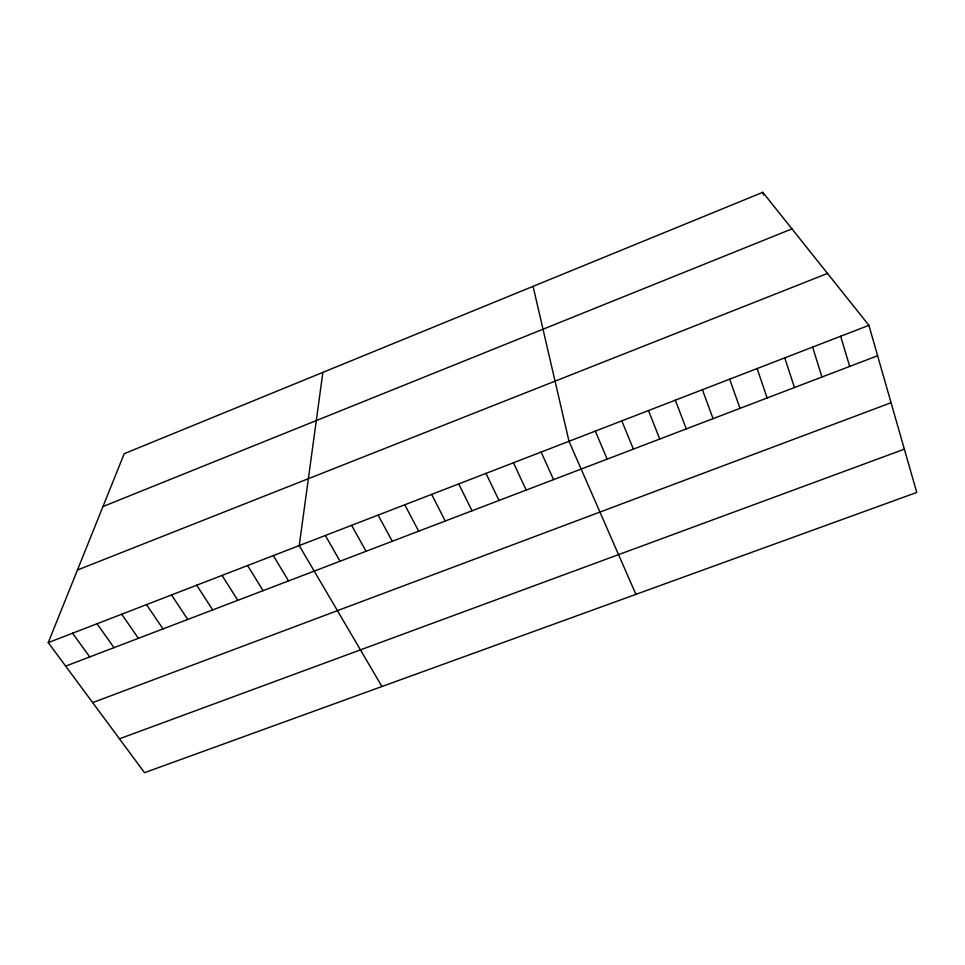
<?xml version="1.0" encoding="UTF-8"?>
<svg xmlns="http://www.w3.org/2000/svg" width="965" height="965" viewBox="0 0 965 965"><rect width="100%" height="100%" fill="white"/><g stroke="black" fill="none" stroke-linecap="round" stroke-linejoin="round"><path stroke-width="1.45" d="M322.877 372.381L299.234 545.587L381.947 686.525M48.25 642.618L124.22 453.683L762.808 192.325L868.91 325.338L916.75 492.452L144.533 772.675L48.25 642.618L868.91 325.338M102.966 506.553L791.976 228.886M77.453 570.001L827.512 273.433M65.656 666.127L877.619 355.747M92.652 702.604L891.069 402.731M119.455 738.804L904.362 449.171M72.556 633.221L89.745 656.924M97.043 623.752L113.991 647.648M121.686 614.222L138.405 638.323M146.511 604.621L163.001 628.915M171.517 594.959L187.765 619.458M196.703 585.224L212.698 609.916M222.059 575.417L237.812 600.327M247.595 565.55L263.095 590.652M273.324 555.599L288.571 580.918M325.338 535.491L340.054 561.232M351.622 525.334L366.073 551.292M378.099 515.093L392.272 541.269M404.769 504.779L418.677 531.184M431.644 494.394L445.263 521.016M458.713 483.923L472.042 510.774M485.974 473.381L499.026 500.473M513.452 462.766L526.19 490.075M541.124 452.066L553.572 479.617M635.911 594.368L569 441.282L533.066 286.352M595.308 431.114L607.166 459.123M621.798 420.873L633.366 449.111M648.48 410.559L659.746 439.027M675.343 400.173L686.308 428.87M702.411 389.715L713.063 418.653M729.661 379.173L739.998 408.352M757.115 368.57L767.139 397.978M784.762 357.87L794.46 387.532M812.614 347.111L821.975 377.013M762.808 192.325L763.677 195.075M840.66 336.266L849.695 366.411"/></g></svg>
